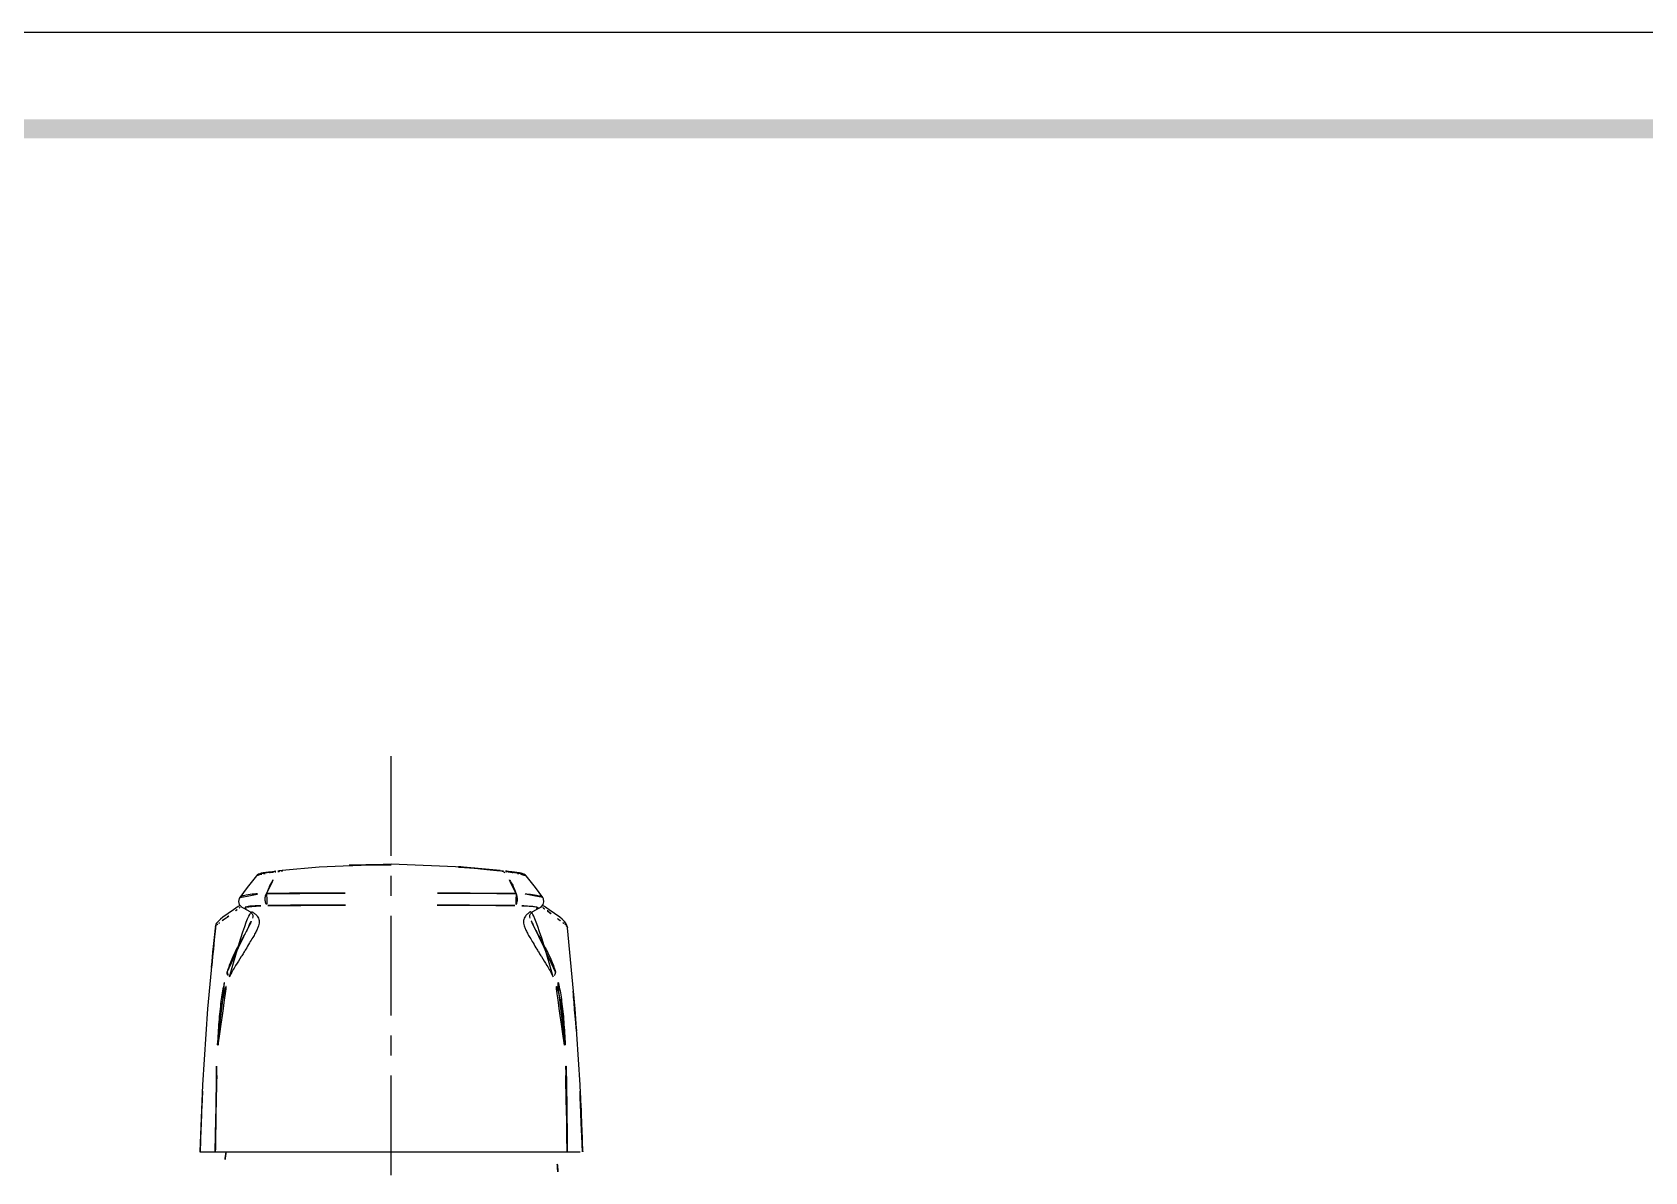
# Model space of a CAD drawing. Extents: x 16296660632 to 16296672714, y -37409619871 to -37409617455.
# Drawn here: x 16296671974.5 to 16296672176.4, y -37409617598.1 to -37409617455.4 of the extents above; entities that cross this region are included whole.
import ezdxf

# ---------------------------------------------------------------- set-up
doc = ezdxf.new("R2010")
doc.units = 0
doc.header["$LTSCALE"] = 10
doc.header["$MEASUREMENT"] = 0
doc.linetypes.add('CENTER', pattern=[2, 1.25, -0.25, 0.25, -0.25])
doc.layers.get('0').update_dxf_attribs({"linetype": 'CONTINUOUS'})
doc.layers.add('06___PRT_ALL_SURFS', color=7, linetype='CONTINUOUS')

msp = doc.modelspace()

# ---------------------------------------------------------------- linework, layer by layer
at = {"color": 1, "linetype": 'CENTER'}
msp.add_line((16296672019.37771, -37409617546.001823), (16296672019.37771, -37409617747.404793), dxfattribs=at)
at = {"color": 7, "linetype": 'Continuous'}
for p, q in [((16296672005.462669, -37409617560.376648), (16296672005.383539, -37409617560.385963)), ((16296672005.77951, -37409617560.33989), (16296672005.462669, -37409617560.376648)), ((16296672033.075701, -37409617560.33989), (16296672033.39253, -37409617560.376648)), ((16296672033.39253, -37409617560.376648), (16296672033.47167, -37409617560.385963)), ((16296672003.70068, -37409617560.599358), (16296672003.47113, -37409617560.632172)), ((16296672004.036819, -37409617560.553787), (16296672003.70068, -37409617560.599358)), ((16296672004.537069, -37409617560.489212), (16296672004.036819, -37409617560.553787)), ((16296672004.95793, -37409617560.437027), (16296672004.537069, -37409617560.489212)), ((16296672005.46743, -37409617560.431473), (16296672005.39259, -37409617560.440422)), ((16296672033.387779, -37409617560.431473), (16296672033.46262, -37409617560.440422)), ((16296672034.316311, -37409617560.488983), (16296672033.89728, -37409617560.437027)), ((16296672034.816311, -37409617560.55352), (16296672034.316311, -37409617560.488983)), ((16296672035.152731, -37409617560.599113), (16296672034.816311, -37409617560.55352)), ((16296672038.40839, -37409617563.734703), (16296672038.40834, -37409617563.734619)), ((16296671998.025829, -37409617566.415123), (16296671997.726101, -37409617566.709389)), ((16296671998.343821, -37409617566.176903), (16296671998.025829, -37409617566.415123)), ((16296671998.617279, -37409617566.364853), (16296671998.53521, -37409617566.426826)), ((16296672000.252701, -37409617564.861526), (16296671999.676081, -37409617565.265411)), ((16296672000.322479, -37409617564.813133), (16296672000.252701, -37409617564.861526)), ((16296672000.322479, -37409617564.813133), (16296672000.322769, -37409617564.812927)), ((16296672000.48348, -37409617564.698608), (16296672000.322769, -37409617564.812927)), ((16296672000.451941, -37409617564.989502), (16296672000.37129, -37409617565.047348)), ((16296672000.958561, -37409617565.062714), (16296672000.958941, -37409617565.062866)), ((16296672000.958941, -37409617565.062866), (16296672001.266689, -37409617565.124313)), ((16296672002.032249, -37409617566.288483), (16296672002.03303, -37409617566.285789)), ((16296672036.82305, -37409617566.288811), (16296672036.82218, -37409617566.285789)), ((16296672037.148769, -37409617565.467537), (16296672037.89665, -37409617565.062714)), ((16296672037.89632, -37409617565.062851), (16296672037.58852, -37409617565.124313)), ((16296672037.89666, -37409617565.062714), (16296672037.89632, -37409617565.062851)), ((16296672038.53245, -37409617564.812927), (16296672038.3724, -37409617564.699127)), ((16296672038.403271, -37409617564.989502), (16296672038.483919, -37409617565.047348)), ((16296672038.53273, -37409617564.813133), (16296672038.53244, -37409617564.812927)), ((16296672038.61351, -37409617564.869293), (16296672038.613411, -37409617564.869217)), ((16296672040.23793, -37409617566.364853), (16296672040.32007, -37409617566.426872)), ((16296671997.352791, -37409617567.533318), (16296671997.352779, -37409617567.533493)), ((16296671997.41799, -37409617567.360023), (16296671997.352791, -37409617567.533318)), ((16296671997.437651, -37409617567.182938), (16296671997.3528, -37409617567.533279)), ((16296671997.41799, -37409617567.360023), (16296671997.39959, -37409617567.537903)), ((16296671997.41799, -37409617567.360023), (16296671997.55493, -37409617566.945312)), ((16296671997.55493, -37409617566.945312), (16296671997.437651, -37409617567.182938)), ((16296671997.55493, -37409617566.945312), (16296671997.555719, -37409617566.944)), ((16296671997.726101, -37409617566.709389), (16296671997.55574, -37409617566.944008)), ((16296672041.29945, -37409617566.943977), (16296672041.130421, -37409617566.71093)), ((16296672041.30023, -37409617566.945229), (16296672041.299471, -37409617566.94397)), ((16296672041.414009, -37409617567.173843), (16296672041.30023, -37409617566.945229)), ((16296672041.43722, -37409617567.360023), (16296672041.30023, -37409617566.945229)), ((16296672041.50242, -37409617567.533401), (16296672041.414009, -37409617567.173843)), ((16296672041.43722, -37409617567.360023), (16296672041.50243, -37409617567.533447)), ((16296672041.43722, -37409617567.360023), (16296672041.455641, -37409617567.538033)), ((16296671995.42952, -37409617595.516357), (16296671995.432079, -37409617595.562843)), ((16296672043.42569, -37409617595.516357), (16296672043.42313, -37409617595.562843))]:
    msp.add_line(p, q, dxfattribs=at)
at = {"color": 2}
msp.add_lwpolyline([(16296671793.750851, -37409617455.355309), (16296672714.038799, -37409617455.355309), (16296672714.038799, -37409618103.587517), (16296671793.750851, -37409618103.587517)], close=True, dxfattribs=at)
at = {"ltscale": 0.5}
msp.add_lwpolyline([(16296671793.750851, -37409617455.355309), (16296672714.038799, -37409617455.355309), (16296672714.038799, -37409618103.587517), (16296671793.750851, -37409618103.587517)], close=True, dxfattribs=at)
at = {"color": 7, "linetype": 'Continuous'}
for points in [[(16296672019.427601, -37409617559.55925), (16296672010.395269, -37409617559.900787), (16296672005.77948, -37409617560.33989)], [(16296672033.075729, -37409617560.33989), (16296672028.45994, -37409617559.900787), (16296672019.427601, -37409617559.55925)], [(16296672002.54018, -37409617561.014664), (16296672001.359739, -37409617562.446426), (16296672000.44684, -37409617563.734657)], [(16296672003.47113, -37409617560.632172), (16296672003.38452, -37409617560.645187), (16296672003.311859, -37409617560.656563), (16296672003.249969, -37409617560.66674), (16296672003.19593, -37409617560.676208), (16296672003.14575, -37409617560.68576), (16296672003.09404, -37409617560.696823), (16296672003.033171, -37409617560.712212), (16296672002.946461, -37409617560.740097), (16296672002.80578, -37409617560.804047), (16296672002.626261, -37409617560.929604), (16296672002.54015, -37409617561.014687)], [(16296672036.315041, -37409617561.014679), (16296672036.213511, -37409617560.916359), (16296672036.03507, -37409617560.796333), (16296672035.90066, -37409617560.737167), (16296672035.816811, -37409617560.71077), (16296672035.757999, -37409617560.696114), (16296672035.70763, -37409617560.685402), (16296672035.65798, -37409617560.675972), (16296672035.604019, -37409617560.666527), (16296672035.54213, -37409617560.656357), (16296672035.469391, -37409617560.644989), (16296672035.38265, -37409617560.631958), (16296672035.152731, -37409617560.599113)], [(16296672038.408369, -37409617563.734657), (16296672037.49547, -37409617562.446426), (16296672036.315029, -37409617561.014664)], [(16296672000.446939, -37409617563.734467), (16296672000.382509, -37409617563.850594), (16296672000.30653, -37409617564.219872), (16296672000.394409, -37409617564.575546), (16296672000.56591, -37409617564.812477), (16296672000.72794, -37409617564.942596), (16296672000.87166, -37409617565.023407), (16296672000.958941, -37409617565.062866)], [(16296672037.89632, -37409617565.062851), (16296672037.98119, -37409617565.024559), (16296672038.122351, -37409617564.945793), (16296672038.28101, -37409617564.82061), (16296672038.451191, -37409617564.594414), (16296672038.54743, -37409617564.250061), (16296672038.486549, -37409617563.882637), (16296672038.40834, -37409617563.734581)], [(16296671999.676081, -37409617565.265411), (16296671999.007021, -37409617565.726044), (16296671998.34338, -37409617566.177193)], [(16296672000.958561, -37409617565.062714), (16296672001.71088, -37409617565.470711), (16296672002.01219, -37409617565.753441), (16296672002.078751, -37409617565.913948), (16296672002.06665, -37409617566.148842), (16296672002.03227, -37409617566.288422)], [(16296672036.82303, -37409617566.28875), (16296672036.78731, -37409617566.142288), (16296672036.77693, -37409617565.911034), (16296672036.845131, -37409617565.750381), (16296672037.148769, -37409617565.467537)], [(16296672039.179119, -37409617565.265411), (16296672038.60251, -37409617564.861526), (16296672038.53273, -37409617564.813133)], [(16296672040.511829, -37409617566.177193), (16296672039.84819, -37409617565.726044), (16296672039.179119, -37409617565.265411)], [(16296672041.130421, -37409617566.71093), (16296672040.832319, -37409617566.417587), (16296672040.511459, -37409617566.176949)], [(16296672043.42569, -37409617595.516357), (16296672043.079281, -37409617587.184441), (16296672042.43301, -37409617577.646744), (16296672041.50243, -37409617567.533417)]]:
    msp.add_lwpolyline(points, dxfattribs=at)
for centre, radius, start, end in [((16296672018.89579, -37409617674.800888), 115.210049, 96.73533611, 96.94842249), ((16296672019.02783, -37409617674.153702), 114.527852, 96.64158754, 96.7999141), ((16296672019.423771, -37409617679.673363), 120.110955, 89.99814219, 96.5227364), ((16296672019.41589, -37409617678.138542), 118.530859, 89.99431728, 96.60515203), ((16296672019.43144, -37409617679.673363), 120.110955, 83.4772636, 90.00185781), ((16296672019.43932, -37409617678.138542), 118.530859, 83.39484797, 90.00568272), ((16296672019.827379, -37409617674.153702), 114.527852, 83.2000859, 83.35841246), ((16296672019.959419, -37409617674.800903), 115.210055, 83.05157751, 83.26466389), ((16296672002.639669, -37409617561.104027), 0.133736, 134.38078447, 138.08003747), ((16296672002.659189, -37409617561.123894), 0.161576, 131.74033937, 134.40597953), ((16296672009.03433, -37409617592.962486), 32.725082, 97.1580904, 97.52727307), ((16296672009.45858, -37409617596.360619), 36.149583, 96.45809928, 97.15407794), ((16296672011.774891, -37409617565.965073), 8.441296, 139.11981753, 140.75628184), ((16296672029.396629, -37409617596.360619), 36.149585, 82.84592206, 83.54190072), ((16296672027.08032, -37409617565.965073), 8.441296, 39.24371816, 40.88018247), ((16296672029.820881, -37409617592.962502), 32.725088, 82.47272693, 82.8419096), ((16296671933.89776, -37409617480.524094), 107.504655, 307.01441354, 307.85436686), ((16296672003.91161, -37409617570.776497), 6.721406, 126.23482009, 126.9770828), ((16296671954.347521, -37409617500.770798), 79.054809, 305.21888491, 305.60368714), ((16296671965.47452, -37409617516.295418), 59.95443, 305.68999732, 305.89810343), ((16296672073.38806, -37409617516.285187), 59.967039, 234.10250698, 234.31000268), ((16296672084.50769, -37409617500.770798), 79.054809, 234.39631286, 234.78111509), ((16296672034.9436, -37409617570.776497), 6.721406, 53.0229172, 53.76517991), ((16296672104.957451, -37409617480.524094), 107.504655, 232.14563314, 232.98558646), ((16296672435.240271, -37409617612.918243), 440.186139, 174.08251629, 175.76689895), ((16296671603.615709, -37409617612.918167), 440.185365, 4.23310105, 5.91748371), ((16296672019.37771, -37409617599.029991), 20.922365, 170.44951846, 177.35047475), ((16296672019.37771, -37409617599.029991), 20.922365, 2.64952525, 9.56776483)]:
    msp.add_arc(centre, radius, start, end, dxfattribs=at)
for points, knots in [([(16296672005.392611, -37409617560.440491), (16296672005.397289, -37409617560.431473), (16296672005.41309, -37409617560.404099), (16296672005.4408, -37409617560.379211), (16296672005.462669, -37409617560.376648)], [0, 0, 0, 0, 0.3158545485, 1, 1, 1, 1]), ([(16296672033.462601, -37409617560.440491), (16296672033.45792, -37409617560.431473), (16296672033.44212, -37409617560.404099), (16296672033.41441, -37409617560.379211), (16296672033.39253, -37409617560.376648)], [0, 0, 0, 0, 0.3158545485, 1, 1, 1, 1]), ([(16296672003.202841, -37409617560.779022), (16296672003.048571, -37409617560.81395), (16296672002.850479, -37409617560.861923), (16296672002.636259, -37409617560.947563), (16296672002.572611, -37409617560.984573), (16296672002.55162, -37409617561.003319)], [0, 0, 0, 0, 0.6852261097, 0.8780396772, 1, 1, 1, 1]), ([(16296672004.958229, -37409617560.436996), (16296672004.687639, -37409617560.469978), (16296672004.247971, -37409617560.525139), (16296672003.71129, -37409617560.597282), (16296672003.415159, -37409617560.639923), (16296672003.26824, -37409617560.664017), (16296672003.211559, -37409617560.674187), (16296672003.179951, -37409617560.681198), (16296672003.164631, -37409617560.684669), (16296672003.155109, -37409617560.6884), (16296672003.1488, -37409617560.689873), (16296672003.147091, -37409617560.694397), (16296672003.152901, -37409617560.695663), (16296672003.159121, -37409617560.696877), (16296672003.17565, -37409617560.698097), (16296672003.202339, -37409617560.698692), (16296672003.26128, -37409617560.698372), (16296672003.309759, -37409617560.697113), (16296672003.34483, -37409617560.696182)], [0, 0, 0, 0, 0.4031762562, 0.6553504979, 0.8009650514, 0.8455800171, 0.8756377249, 0.8860081469, 0.8935996919, 0.8986534573, 0.9014463677, 0.9025656099, 0.9044483385, 0.9080170966, 0.9132225156, 0.9280949447, 0.9481153017, 1, 1, 1, 1]), ([(16296672003.62977, -37409617560.692352), (16296672003.58946, -37409617560.699768), (16296672003.44676, -37409617560.726669), (16296672003.304501, -37409617560.755997), (16296672003.202841, -37409617560.779022)], [0, 0, 0, 0, 0.2822166595, 1, 1, 1, 1]), ([(16296672003.809349, -37409617563.212669), (16296672003.967541, -37409617562.748337), (16296672004.363939, -37409617561.835869), (16296672004.921949, -37409617561.011177), (16296672005.237419, -37409617560.624947)], [0, 0, 0, 0, 0.4958694009, 1, 1, 1, 1]), ([(16296672004.747419, -37409617560.519417), (16296672004.638041, -37409617560.533867), (16296672004.26457, -37409617560.585312), (16296672003.892031, -37409617560.644073), (16296672003.62977, -37409617560.692352)], [0, 0, 0, 0, 0.2926472458, 1, 1, 1, 1]), ([(16296672033.89698, -37409617560.436996), (16296672034.16757, -37409617560.469978), (16296672034.607241, -37409617560.525139), (16296672035.143921, -37409617560.597282), (16296672035.44005, -37409617560.639923), (16296672035.586969, -37409617560.664017), (16296672035.64365, -37409617560.674187), (16296672035.675261, -37409617560.681198), (16296672035.69058, -37409617560.684669), (16296672035.7001, -37409617560.6884), (16296672035.706409, -37409617560.689873), (16296672035.70812, -37409617560.694397), (16296672035.702311, -37409617560.695663), (16296672035.696091, -37409617560.696877), (16296672035.67956, -37409617560.698097), (16296672035.65287, -37409617560.698692), (16296672035.593929, -37409617560.698372), (16296672035.54545, -37409617560.697113), (16296672035.51038, -37409617560.696182)], [0, 0, 0, 0, 0.4031762623, 0.6553505168, 0.8009650761, 0.8455800441, 0.8756377546, 0.8860081782, 0.8935997248, 0.8986534921, 0.9014464044, 0.9025656472, 0.9044483735, 0.9080171289, 0.913222545, 0.9280949677, 0.9481153177, 1, 1, 1, 1]), ([(16296672035.04586, -37409617563.212669), (16296672034.887671, -37409617562.748337), (16296672034.49127, -37409617561.835869), (16296672033.93326, -37409617561.011177), (16296672033.61779, -37409617560.624947)], [0, 0, 0, 0, 0.4958694009, 1, 1, 1, 1]), ([(16296672034.10779, -37409617560.519417), (16296672034.217171, -37409617560.533867), (16296672034.590639, -37409617560.585312), (16296672034.963169, -37409617560.644073), (16296672035.225439, -37409617560.692352)], [0, 0, 0, 0, 0.2926472458, 1, 1, 1, 1]), ([(16296672035.225439, -37409617560.692352), (16296672035.265751, -37409617560.699768), (16296672035.408449, -37409617560.726669), (16296672035.550711, -37409617560.755997), (16296672035.65237, -37409617560.779022)], [0, 0, 0, 0, 0.2822166595, 1, 1, 1, 1]), ([(16296672035.65237, -37409617560.779022), (16296672035.747681, -37409617560.800613), (16296672035.908199, -37409617560.83992), (16296672036.10882, -37409617560.902153), (16296672036.2362, -37409617560.955719), (16296672036.297239, -37409617560.994812), (16296672036.315041, -37409617561.014671)], [0, 0, 0, 0, 0.4137076533, 0.6997447707, 0.8871016146, 1, 1, 1, 1]), ([(16296672000.446899, -37409617563.734573), (16296672000.469641, -37409617563.700317), (16296672000.547409, -37409617563.632767), (16296672000.71242, -37409617563.552299), (16296672000.955299, -37409617563.474861), (16296672001.475599, -37409617563.362938), (16296672002.438379, -37409617563.258888), (16296672003.29196, -37409617563.223083), (16296672003.809349, -37409617563.212669)], [0, 0, 0, 0, 0.0357671104, 0.0871601361, 0.1592656574, 0.2568927315, 0.5497946628, 1, 1, 1, 1]), ([(16296672003.809349, -37409617563.212662), (16296672003.772449, -37409617563.258812), (16296672003.711901, -37409617563.380699), (16296672003.65715, -37409617563.592567), (16296672003.63242, -37409617563.839111), (16296672003.63979, -37409617564.09343), (16296672003.68145, -37409617564.334068), (16296672003.75453, -37409617564.55703), (16296672003.871481, -37409617564.718063), (16296672003.96204, -37409617564.725754)], [0, 0, 0, 0, 0.1075033524, 0.2431542439, 0.3971513831, 0.5562623066, 0.7062870242, 0.8346385877, 1, 1, 1, 1]), ([(16296672003.809349, -37409617563.212669), (16296672006.353571, -37409617563.190567), (16296672011.5597, -37409617563.172409), (16296672016.76581, -37409617563.16909), (16296672019.427601, -37409617563.169197)], [0, 0, 0, 0, 0.4887168519, 1, 1, 1, 1]), ([(16296672035.04586, -37409617563.212669), (16296672032.50164, -37409617563.190567), (16296672027.295509, -37409617563.172409), (16296672022.089399, -37409617563.16909), (16296672019.427601, -37409617563.169197)], [0, 0, 0, 0, 0.4887168519, 1, 1, 1, 1]), ([(16296672035.04586, -37409617563.212662), (16296672035.08275, -37409617563.258812), (16296672035.143311, -37409617563.380699), (16296672035.198059, -37409617563.592567), (16296672035.22279, -37409617563.839111), (16296672035.21542, -37409617564.09343), (16296672035.173759, -37409617564.334068), (16296672035.100679, -37409617564.55703), (16296672034.983721, -37409617564.718063), (16296672034.893169, -37409617564.725754)], [0, 0, 0, 0, 0.1075033524, 0.2431542439, 0.3971513831, 0.5562623066, 0.7062870242, 0.8346385877, 1, 1, 1, 1]), ([(16296672038.408331, -37409617563.734596), (16296672038.38559, -37409617563.70034), (16296672038.307831, -37409617563.632797), (16296672038.142839, -37409617563.552307), (16296672037.899969, -37409617563.474876), (16296672037.379669, -37409617563.362953), (16296672036.41687, -37409617563.258888), (16296672035.563271, -37409617563.223083), (16296672035.04586, -37409617563.212669)], [0, 0, 0, 0, 0.0357644499, 0.0871543541, 0.1592570575, 0.2568821041, 0.5497844039, 1, 1, 1, 1]), ([(16296671998.53521, -37409617566.426826), (16296671998.48587, -37409617566.464073), (16296671998.284889, -37409617566.615608), (16296671998.083719, -37409617566.766899), (16296671997.93199, -37409617566.881088)], [0, 0, 0, 0, 0.2455899374, 1, 1, 1, 1]), ([(16296671998.86087, -37409617573.04792), (16296671999.028469, -37409617572.502457), (16296671999.37562, -37409617571.548767), (16296671999.975719, -37409617570.309547), (16296672000.50378, -37409617569.327507), (16296672001.058861, -37409617568.314789), (16296672001.52951, -37409617567.464943), (16296672001.876089, -37409617566.7351), (16296672001.991301, -37409617566.429161), (16296672002.03224, -37409617566.288559)], [0, 0, 0, 0, 0.228871183, 0.405982122, 0.5518307362, 0.6760537636, 0.8692253771, 0.9412671949, 1, 1, 1, 1]), ([(16296671999.16189, -37409617573.667137), (16296671999.281309, -37409617573.403587), (16296671999.525221, -37409617572.9151), (16296672000.02183, -37409617572.068939), (16296672000.50106, -37409617571.33168), (16296672000.92495, -37409617570.658272), (16296672001.269621, -37409617570.087387), (16296672001.65033, -37409617569.453369), (16296672002.04974, -37409617568.776733), (16296672002.37693, -37409617568.20536), (16296672002.62665, -37409617567.720627), (16296672002.83478, -37409617567.210609), (16296672002.915871, -37409617566.727402), (16296672002.80566, -37409617566.308456), (16296672002.645531, -37409617566.035507), (16296672002.40834, -37409617565.785927), (16296672001.960991, -37409617565.450081), (16296672001.559549, -37409617565.247177), (16296672001.266689, -37409617565.124313)], [0, 0, 0, 0, 0.0841679594, 0.1586387754, 0.2852860778, 0.3399193969, 0.3900951768, 0.4792592499, 0.5550503389, 0.6186283864, 0.6708364692, 0.713366458, 0.7792027887, 0.8081189058, 0.8377049243, 0.8702845171, 0.9076154426, 1, 1, 1, 1]), ([(16296672001.266689, -37409617565.124313), (16296672001.239901, -37409617565.113083), (16296672001.193171, -37409617565.091751), (16296672001.137951, -37409617565.056534), (16296672001.1017, -37409617565.019928), (16296672001.10294, -37409617564.98925), (16296672001.108561, -37409617564.978943)], [0, 0, 0, 0, 0.3732621182, 0.6549584551, 0.8491718315, 1, 1, 1, 1]), ([(16296672001.108561, -37409617564.978943), (16296672001.116039, -37409617564.96521), (16296672001.14958, -37409617564.938606), (16296672001.18708, -37409617564.923424), (16296672001.210699, -37409617564.915031)], [0, 0, 0, 0, 0.3842008445, 1, 1, 1, 1]), ([(16296672001.210699, -37409617564.915031), (16296672001.29829, -37409617564.883926), (16296672001.555531, -37409617564.838303), (16296672002.079109, -37409617564.785957), (16296672002.906839, -37409617564.745117), (16296672003.56811, -37409617564.730713), (16296672003.96204, -37409617564.725754)], [0, 0, 0, 0, 0.1009330231, 0.2816217164, 0.5722050961, 1, 1, 1, 1]), ([(16296672003.96204, -37409617564.725754), (16296672006.483459, -37409617564.694031), (16296672011.63868, -37409617564.658447), (16296672016.793949, -37409617564.648849), (16296672019.427601, -37409617564.648819)], [0, 0, 0, 0, 0.4891332109, 1, 1, 1, 1]), ([(16296672034.893169, -37409617564.725754), (16296672032.37175, -37409617564.694031), (16296672027.21653, -37409617564.658447), (16296672022.06126, -37409617564.648849), (16296672019.427601, -37409617564.648819)], [0, 0, 0, 0, 0.4891332109, 1, 1, 1, 1]), ([(16296672037.64451, -37409617564.915031), (16296672037.556919, -37409617564.883926), (16296672037.299669, -37409617564.838303), (16296672036.7761, -37409617564.785957), (16296672035.94837, -37409617564.745117), (16296672035.2871, -37409617564.730713), (16296672034.893169, -37409617564.725754)], [0, 0, 0, 0, 0.1009330231, 0.2816217164, 0.5722050961, 1, 1, 1, 1]), ([(16296672039.693319, -37409617573.667137), (16296672039.5739, -37409617573.403587), (16296672039.32999, -37409617572.9151), (16296672038.83338, -37409617572.068939), (16296672038.354151, -37409617571.33168), (16296672037.93025, -37409617570.658272), (16296672037.58559, -37409617570.087387), (16296672037.20488, -37409617569.453369), (16296672036.80547, -37409617568.776733), (16296672036.478279, -37409617568.20536), (16296672036.228559, -37409617567.720627), (16296672036.02043, -37409617567.210609), (16296672035.939341, -37409617566.727402), (16296672036.049549, -37409617566.308456), (16296672036.209681, -37409617566.035507), (16296672036.446871, -37409617565.785927), (16296672036.89422, -37409617565.450081), (16296672037.29566, -37409617565.247177), (16296672037.58852, -37409617565.124313)], [0, 0, 0, 0, 0.0841679594, 0.1586387754, 0.2852860778, 0.3399193969, 0.3900951768, 0.4792592499, 0.5550503389, 0.6186283864, 0.6708364692, 0.713366458, 0.7792027887, 0.8081189058, 0.8377049243, 0.8702845171, 0.9076154426, 1, 1, 1, 1]), ([(16296672039.994341, -37409617573.04792), (16296672039.82675, -37409617572.502502), (16296672039.479639, -37409617571.548897), (16296672038.879601, -37409617570.309761), (16296672038.35158, -37409617569.327789), (16296672037.79652, -37409617568.315086), (16296672037.325871, -37409617567.465263), (16296672036.979271, -37409617566.735428), (16296672036.864019, -37409617566.429489), (16296672036.823071, -37409617566.288887)], [0, 0, 0, 0, 0.2288604304, 0.4059667792, 0.5518128974, 0.6760358247, 0.869213982, 0.9412616073, 1, 1, 1, 1]), ([(16296672037.58852, -37409617565.124313), (16296672037.615311, -37409617565.113083), (16296672037.662041, -37409617565.091751), (16296672037.71726, -37409617565.056534), (16296672037.75351, -37409617565.019928), (16296672037.75227, -37409617564.98925), (16296672037.746651, -37409617564.978943)], [0, 0, 0, 0, 0.3732621182, 0.6549584551, 0.8491718315, 1, 1, 1, 1]), ([(16296672037.746651, -37409617564.978943), (16296672037.73917, -37409617564.96521), (16296672037.70562, -37409617564.938606), (16296672037.668131, -37409617564.923424), (16296672037.64451, -37409617564.915031)], [0, 0, 0, 0, 0.3842008445, 1, 1, 1, 1]), ([(16296672040.32007, -37409617566.426872), (16296672040.3694, -37409617566.464111), (16296672040.57036, -37409617566.615631), (16296672040.771509, -37409617566.766907), (16296672040.92322, -37409617566.881088)], [0, 0, 0, 0, 0.2455904637, 1, 1, 1, 1]), ([(16296671997.532789, -37409617567.215157), (16296671997.521299, -37409617567.227364), (16296671997.479851, -37409617567.27298), (16296671997.44187, -37409617567.321983), (16296671997.41802, -37409617567.360023)], [0, 0, 0, 0, 0.2717747427, 1, 1, 1, 1]), ([(16296671997.70413, -37409617567.05603), (16296671997.688009, -37409617567.069504), (16296671997.62875, -37409617567.120148), (16296671997.571859, -37409617567.173714), (16296671997.532789, -37409617567.215157)], [0, 0, 0, 0, 0.2694087896, 1, 1, 1, 1]), ([(16296671997.93199, -37409617566.881088), (16296671997.91123, -37409617566.895973), (16296671997.83378, -37409617566.952293), (16296671997.75803, -37409617567.011009), (16296671997.70413, -37409617567.05603)], [0, 0, 0, 0, 0.2667249154, 1, 1, 1, 1]), ([(16296672040.92322, -37409617566.881088), (16296672040.943979, -37409617566.895973), (16296672041.021429, -37409617566.952293), (16296672041.097179, -37409617567.011009), (16296672041.151079, -37409617567.05603)], [0, 0, 0, 0, 0.2667249154, 1, 1, 1, 1]), ([(16296672041.151079, -37409617567.05603), (16296672041.1672, -37409617567.069504), (16296672041.22646, -37409617567.120148), (16296672041.28335, -37409617567.173714), (16296672041.32242, -37409617567.215157)], [0, 0, 0, 0, 0.2694087896, 1, 1, 1, 1]), ([(16296672041.32242, -37409617567.215157), (16296672041.33391, -37409617567.227364), (16296672041.375351, -37409617567.27298), (16296672041.41334, -37409617567.321983), (16296672041.437189, -37409617567.360023)], [0, 0, 0, 0, 0.2717747427, 1, 1, 1, 1]), ([(16296671997.652189, -37409617582.151993), (16296671997.698111, -37409617581.194252), (16296671997.806749, -37409617579.375748), (16296671998.04999, -37409617576.864197), (16296671998.395639, -37409617574.781174), (16296671998.70038, -37409617573.57016), (16296671998.860889, -37409617573.047897)], [0, 0, 0, 0, 0.3124841082, 0.5936458029, 0.8219389653, 1, 1, 1, 1]), ([(16296671997.72646, -37409617582.21759), (16296671997.77689, -37409617581.292419), (16296671997.89325, -37409617579.54409), (16296671998.155109, -37409617577.151482), (16296671998.560949, -37409617575.210243), (16296671998.955641, -37409617574.122253), (16296671999.16189, -37409617573.667137)], [0, 0, 0, 0, 0.3189696083, 0.6031458829, 0.8279923196, 1, 1, 1, 1]), ([(16296671998.86087, -37409617573.04792), (16296671998.85421, -37409617573.162689), (16296671998.906719, -37409617573.405502), (16296671999.06587, -37409617573.592781), (16296671999.16189, -37409617573.667137)], [0, 0, 0, 0, 0.4862875919, 1, 1, 1, 1]), ([(16296672039.994341, -37409617573.04792), (16296672040.000999, -37409617573.162689), (16296672039.94849, -37409617573.405502), (16296672039.789339, -37409617573.592781), (16296672039.693319, -37409617573.667137)], [0, 0, 0, 0, 0.4862875919, 1, 1, 1, 1]), ([(16296672041.12875, -37409617582.21759), (16296672041.07832, -37409617581.292419), (16296672040.96196, -37409617579.54409), (16296672040.7001, -37409617577.151482), (16296672040.29426, -37409617575.210243), (16296672039.899561, -37409617574.122253), (16296672039.693319, -37409617573.667137)], [0, 0, 0, 0, 0.3189696083, 0.6031458829, 0.8279923196, 1, 1, 1, 1]), ([(16296672041.203011, -37409617582.151993), (16296672041.157101, -37409617581.194252), (16296672041.04846, -37409617579.375748), (16296672040.80522, -37409617576.864197), (16296672040.45957, -37409617574.781174), (16296672040.154831, -37409617573.57016), (16296672039.99432, -37409617573.047897)], [0, 0, 0, 0, 0.3124841082, 0.5936458029, 0.8219389653, 1, 1, 1, 1]), ([(16296671997.65221, -37409617582.15168), (16296671997.655991, -37409617582.157593), (16296671997.676491, -37409617582.183968), (16296671997.70406, -37409617582.203911), (16296671997.72646, -37409617582.21759)], [0, 0, 0, 0, 0.2108767893, 1, 1, 1, 1]), ([(16296672041.202999, -37409617582.15168), (16296672041.199209, -37409617582.157593), (16296672041.17872, -37409617582.183968), (16296672041.15115, -37409617582.203911), (16296672041.12875, -37409617582.21759)], [0, 0, 0, 0, 0.2108767893, 1, 1, 1, 1]), ([(16296671995.490761, -37409617595.562843), (16296671995.52387, -37409617594.298729), (16296671995.689211, -37409617589.248642), (16296671995.97971, -37409617584.202957), (16296671996.25506, -37409617580.42485)], [0, 0, 0, 0, 0.2502729806, 1, 1, 1, 1]), ([(16296671997.387871, -37409617595.562843), (16296671997.40436, -37409617594.437653), (16296671997.42345, -37409617592.187492), (16296671997.45817, -37409617588.81794), (16296671997.52256, -37409617585.472427), (16296671997.599421, -37409617583.252403), (16296671997.652189, -37409617582.151993)], [0, 0, 0, 0, 0.2516694512, 0.5032495168, 0.7536173776, 1, 1, 1, 1]), ([(16296671997.387871, -37409617595.562843), (16296671997.409889, -37409617594.441757), (16296671997.447861, -37409617591.641731), (16296671997.52351, -37409617587.192383), (16296671997.6366, -37409617583.864937), (16296671997.72646, -37409617582.21759)], [0, 0, 0, 0, 0.2519735373, 0.6292623853, 1, 1, 1, 1]), ([(16296672041.46734, -37409617595.562843), (16296672041.44532, -37409617594.441757), (16296672041.407351, -37409617591.641731), (16296672041.331699, -37409617587.192383), (16296672041.218611, -37409617583.864937), (16296672041.12875, -37409617582.21759)], [0, 0, 0, 0, 0.2519735373, 0.6292623853, 1, 1, 1, 1]), ([(16296672041.46734, -37409617595.562843), (16296672041.45085, -37409617594.437653), (16296672041.431761, -37409617592.187492), (16296672041.397039, -37409617588.81794), (16296672041.332649, -37409617585.472427), (16296672041.255791, -37409617583.252403), (16296672041.20302, -37409617582.151993)], [0, 0, 0, 0, 0.2516694512, 0.5032495168, 0.7536173776, 1, 1, 1, 1]), ([(16296672043.36445, -37409617595.562843), (16296672043.331341, -37409617594.298729), (16296672043.166, -37409617589.248642), (16296672042.8755, -37409617584.202957), (16296672042.600149, -37409617580.42485)], [0, 0, 0, 0, 0.2502729806, 1, 1, 1, 1]), ([(16296671995.42952, -37409617595.562843), (16296672020.824989, -37409617595.562859), (16296672023.61953, -37409617595.562866), (16296672029.03952, -37409617595.562828), (16296672033.95359, -37409617595.562843), (16296672037.915701, -37409617595.562843), (16296672040.328951, -37409617595.562843), (16296672042.10153, -37409617595.562843), (16296672042.826599, -37409617595.562843), (16296672043.067591, -37409617595.562843)], [0, 0, 0, 0, 0.125, 0.25, 0.5, 0.625, 0.75, 0.875, 1, 1, 1, 1])]:
    msp.add_open_spline(points, degree=3, knots=knots, dxfattribs=at)
at = {"color": 5, "ltscale": 40}
msp.add_trace([(16296671805.849911, -37409617466.275307), (16296671805.849911, -37409617468.633438), (16296672701.939739, -37409617466.275307), (16296672701.939739, -37409617468.633438)], dxfattribs=at)
at = {"layer": '06___PRT_ALL_SURFS', "color": 7, "linetype": 'Continuous'}
msp.add_lwpolyline([(16296671997.352779, -37409617567.533417), (16296671996.422199, -37409617577.646744), (16296671995.775921, -37409617587.184441), (16296671995.42952, -37409617595.516357)], dxfattribs=at)

doc.saveas('drawing.dxf')
